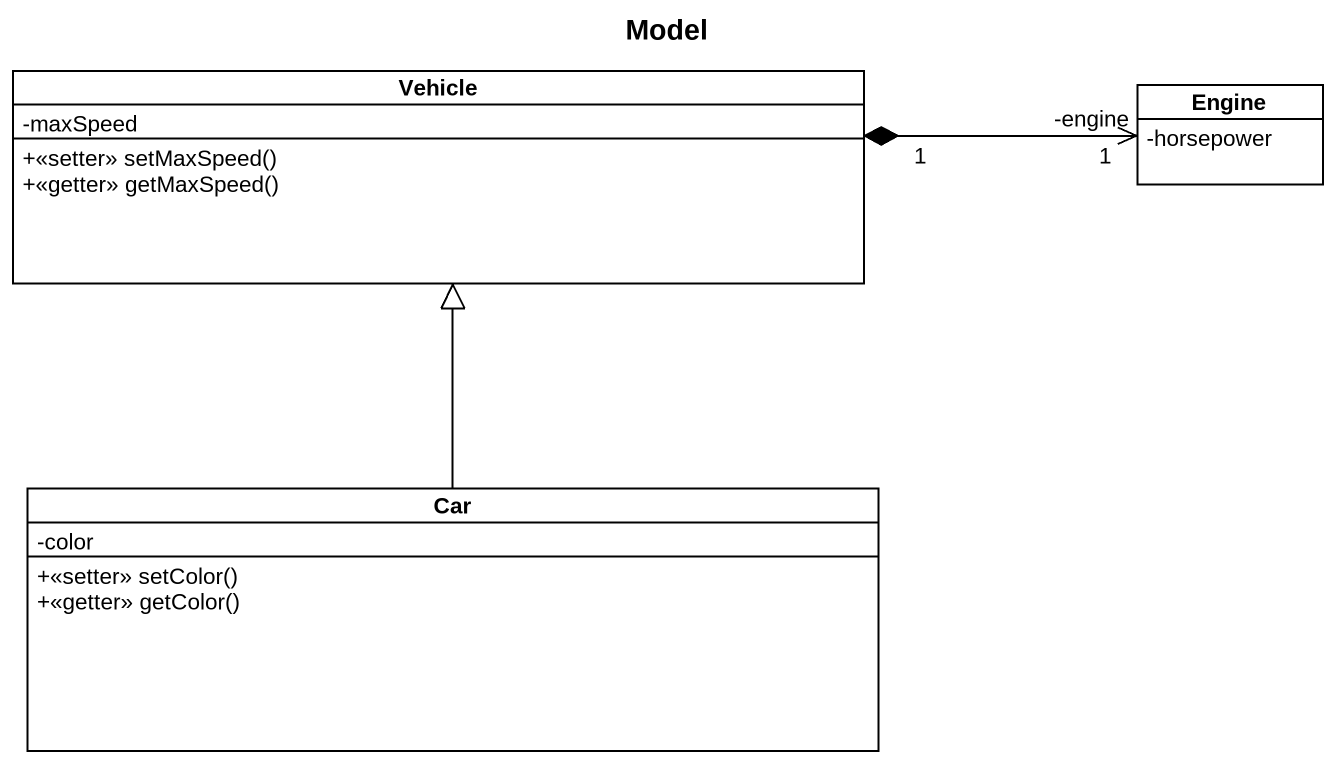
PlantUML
@startuml
title Model
hide circle
hide empty members
skinparam classAttributeIconSize 0
class Vehicle {
  -maxSpeed
  +<<setter>> setMaxSpeed()
  +<<getter>> getMaxSpeed()
}
class Engine {
  -horsepower
}
class Car {
  -color
  +<<setter>> setColor()
  +<<getter>> getColor()
}
Vehicle "1" *-right-> "1\n-engine" Engine
Car -up-|> Vehicle
@enduml
